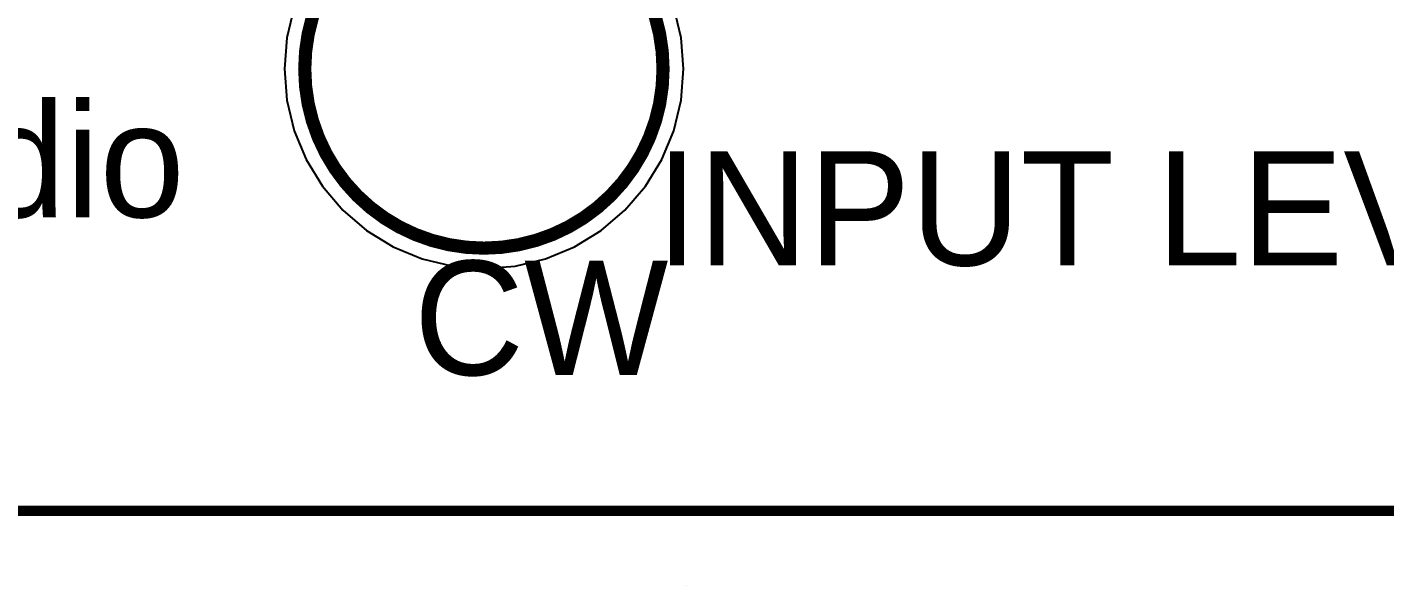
# Model space of a CAD drawing. Header units: millimetres. Extents: x -0.1 to 82.7, y -1.4 to 29.7.
# Drawn here: x 15.54 to 41.68, y -1.45 to 9.31 of the extents above; entities that cross this region are included whole.
import ezdxf

# ---------------------------------------------------------------- set-up
doc = ezdxf.new("R2010")
doc.units = ezdxf.units.MM
for name, color, linetype in [('BottomLayer', 5, 'Continuous'), ('Mechanical1', 6, 'Continuous'), ('MultiLayer', 9, 'Continuous'), ('TopLayer', 1, 'Continuous'), ('TopOverlay', 2, 'Continuous')]:
    doc.layers.add(name, color=color, linetype=linetype)

msp = doc.modelspace()

# ---------------------------------------------------------------- linework, layer by layer
at = {"layer": 'BottomLayer'}
for p, q in [((20.678, 9.694), (20.537, 9.107)), ((28.129, 9.107), (27.988, 9.694)), ((20.537, 9.107), (20.49, 8.506)), ((28.176, 8.506), (28.129, 9.107)), ((20.49, 8.506), (20.537, 7.905)), ((28.129, 7.905), (28.176, 8.506)), ((20.537, 7.905), (20.678, 7.318)), ((27.988, 7.318), (28.129, 7.905)), ((20.678, 7.318), (20.909, 6.761)), ((27.757, 6.761), (27.988, 7.318)), ((20.909, 6.761), (21.224, 6.247)), ((27.442, 6.247), (27.757, 6.761)), ((21.224, 6.247), (21.616, 5.789)), ((27.05, 5.789), (27.442, 6.247)), ((21.616, 5.789), (22.074, 5.397)), ((26.592, 5.397), (27.05, 5.789)), ((22.074, 5.397), (22.588, 5.082)), ((26.078, 5.082), (26.592, 5.397)), ((22.588, 5.082), (23.145, 4.851)), ((25.521, 4.851), (26.078, 5.082)), ((23.145, 4.851), (23.732, 4.71)), ((23.732, 4.71), (24.333, 4.663)), ((24.333, 4.663), (24.934, 4.71)), ((24.934, 4.71), (25.521, 4.851)), ((73.308, 0), (1.493, 0))]:
    msp.add_line(p, q, dxfattribs=at)
at = {"layer": 'Mechanical1', "const_width": 0.2}
msp.add_lwpolyline([(1.493, 0), (73.31, 0)], dxfattribs=at)
at = {"layer": 'MultiLayer'}
for p, q in [((20.942, 9.181), (21.059, 9.617)), ((27.607, 9.617), (27.724, 9.181)), ((20.883, 8.732), (20.942, 9.181)), ((27.724, 9.181), (27.783, 8.732)), ((20.883, 8.506), (20.883, 8.732)), ((27.783, 8.732), (27.783, 8.506)), ((20.883, 8.28), (20.883, 8.506)), ((27.783, 8.506), (27.783, 8.28)), ((20.942, 7.831), (20.883, 8.28)), ((27.783, 8.28), (27.724, 7.831)), ((21.059, 7.395), (20.942, 7.831)), ((27.724, 7.831), (27.607, 7.395)), ((21.232, 6.977), (21.059, 7.395)), ((27.607, 7.395), (27.434, 6.977)), ((21.458, 6.585), (21.232, 6.977)), ((27.434, 6.977), (27.208, 6.585)), ((21.734, 6.226), (21.458, 6.585)), ((27.208, 6.585), (26.932, 6.226)), ((22.053, 5.907), (21.734, 6.226)), ((26.932, 6.226), (26.613, 5.907)), ((22.412, 5.631), (22.053, 5.907)), ((26.613, 5.907), (26.254, 5.631)), ((22.804, 5.405), (22.412, 5.631)), ((26.254, 5.631), (25.862, 5.405)), ((23.222, 5.232), (22.804, 5.405)), ((23.658, 5.115), (23.222, 5.232)), ((25.444, 5.232), (25.008, 5.115)), ((25.862, 5.405), (25.444, 5.232)), ((24.107, 5.056), (23.658, 5.115)), ((24.333, 5.056), (24.107, 5.056)), ((24.333, 5.056), (24.333, 5.056)), ((24.559, 5.056), (24.333, 5.056)), ((25.008, 5.115), (24.559, 5.056)), ((28.234, -1.446), (28.234, -1.446))]:
    msp.add_line(p, q, dxfattribs=at)
for points, const_width in [([(27.783, 8.506, 1), (20.883, 8.506, 1)], 0.254), ([(20.82, 8.506, 1), (20.947, 8.506, 1)], 0.127), ([(27.72, 8.506, 1), (27.847, 8.506, 1)], 0.127)]:
    msp.add_lwpolyline(points, format="xyb", close=True, dxfattribs=dict(at, const_width=const_width))
at = {"layer": 'TopLayer'}
for p, q in [((20.678, 9.694), (20.537, 9.107)), ((28.129, 9.107), (27.988, 9.694)), ((20.537, 9.107), (20.49, 8.506)), ((28.176, 8.506), (28.129, 9.107)), ((20.49, 8.506), (20.537, 7.905)), ((28.129, 7.905), (28.176, 8.506)), ((20.537, 7.905), (20.678, 7.318)), ((27.988, 7.318), (28.129, 7.905)), ((20.678, 7.318), (20.909, 6.761)), ((27.757, 6.761), (27.988, 7.318)), ((20.909, 6.761), (21.224, 6.247)), ((27.442, 6.247), (27.757, 6.761)), ((21.224, 6.247), (21.616, 5.789)), ((27.05, 5.789), (27.442, 6.247)), ((21.616, 5.789), (22.074, 5.397)), ((26.592, 5.397), (27.05, 5.789)), ((22.074, 5.397), (22.588, 5.082)), ((26.078, 5.082), (26.592, 5.397)), ((22.588, 5.082), (23.145, 4.851)), ((25.521, 4.851), (26.078, 5.082)), ((23.145, 4.851), (23.732, 4.71)), ((23.732, 4.71), (24.333, 4.663)), ((24.333, 4.663), (24.934, 4.71)), ((24.934, 4.71), (25.521, 4.851)), ((73.308, 0), (1.493, 0))]:
    msp.add_line(p, q, dxfattribs=at)

# ---------------------------------------------------------------- texts
at = {"layer": 'TopOverlay'}
for s, p in [('To Radio', (6.633, 5.65)), ('INPUT LEVEL', (27.642, 4.723)), ('CW', (22.982, 2.612))]:
    msp.add_text(s, height=2.2, rotation=360, dxfattribs=at).set_placement(p)

doc.saveas('drawing.dxf')
